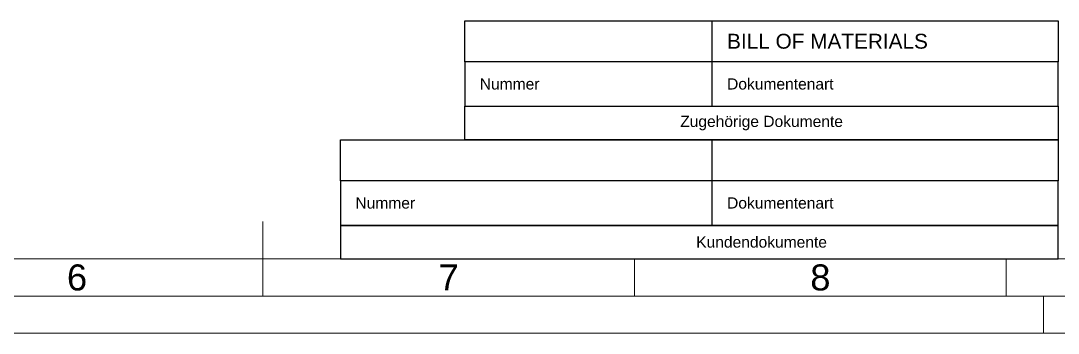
# Paper-space layout 'A2 - Landscape' of a CAD drawing. Header units: millimetres. Extents: x 0 to 594, y 0 to 420.
# Drawn here: x 264.4 to 404, y 0 to 42 of the extents above; entities that cross this region are included whole.
import ezdxf
from ezdxf.enums import TextEntityAlignment as Align

# ---------------------------------------------------------------- set-up
doc = ezdxf.new("R2010")
doc.units = ezdxf.units.MM
for name, color, linetype, lineweight in [('CDL_FRAME', 7, 'Continuous', 18), ('CDL_FRAME_GREEN', 3, 'Continuous', 18), ('CDL_FRAME_RED', 1, 'Continuous', 18), ('CDL_FRAME_YELLOW', 2, 'Continuous', 18)]:
    doc.layers.add(name, color=color, linetype=linetype, lineweight=lineweight)
for name, color, linetype in [('CDL_LANGUAGE_DE', 3, 'Continuous'), ('CDL_TITLE_BLOCK', 7, 'Continuous'), ('CDL_TITLE_BLOCK_GREEN', 3, 'Continuous')]:
    doc.layers.add(name, color=color, linetype=linetype)
doc.styles.add('RHI-CD2012', font='arial.ttf', dxfattribs={"height": 3})
doc.styles.add('RHI_BORDER', font='arial.ttf')
doc.styles.add('RHI_HEADER2017-H2', font='arial.ttf', dxfattribs={"height": 2})

# ---------------------------------------------------------------- blocks, each defined once
blk = doc.blocks.new('CDB_Additional Documents - Single line')
at = {"layer": 'CDL_TITLE_BLOCK_GREEN'}
blk.add_line((33.27, 0), (33.27, 5.5), dxfattribs=at)
blk.add_lwpolyline([(0, 5.5), (79.82, 5.5), (79.82, 0), (0, 0)], close=True, dxfattribs=at)
at = {"style": 'RHI_HEADER2017-H2'}
blk.add_attdef('TYPE', text='', height=2, dxfattribs=at).set_placement((35.27, 2.75), align=Align.MIDDLE_LEFT)
at = {"layer": 'CDL_TITLE_BLOCK', "style": 'RHI_HEADER2017-H2'}
blk.add_attdef('NUMBER', text='', height=2, dxfattribs=at).set_placement((2, 2.75), align=Align.MIDDLE_LEFT)
blk = doc.blocks.new('CDB_Customer Documents - Single line')
at = {"layer": 'CDL_TITLE_BLOCK_GREEN'}
blk.add_line((33.27, 0), (33.27, 5.5), dxfattribs=at)
blk.add_lwpolyline([(-16.73, 5.5), (79.82, 5.5), (79.82, 0), (-16.73, 0)], close=True, dxfattribs=at)
at = {"style": 'RHI_HEADER2017-H2'}
blk.add_attdef('TYPE', text='', height=2, dxfattribs=at).set_placement((35.27, 2.75), align=Align.MIDDLE_LEFT)
at = {"layer": 'CDL_TITLE_BLOCK', "style": 'RHI_HEADER2017-H2'}
blk.add_attdef('NUMBER', text='', height=2, dxfattribs=at).set_placement((-14.73, 2.75), align=Align.MIDDLE_LEFT)
blk = doc.blocks.new('CDB_Addintional documents')
at = {"layer": 'CDL_TITLE_BLOCK'}
blk.add_line((-46.55, 4.5), (-46.55, 10.5), dxfattribs=at)
for points in [[(0, 10.5), (-79.82, 10.5), (-79.82, 4.5), (0, 4.5)], [(-79.82, 4.5), (0, 4.5), (0, 0), (-79.82, 0)]]:
    blk.add_lwpolyline(points, close=True, dxfattribs=at)
at = {"layer": 'CDL_LANGUAGE_DE', "char_height": 1.5, "line_spacing_factor": 0.88, "style": 'RHI-CD2012'}
for s, insert, attachment_point in [('Nummer', (-77.82, 7.5), 4), ('Zugehörige Dokumente', (-39.91, 2.25), 5)]:
    blk.add_mtext(s, dxfattribs=dict(at, insert=insert, attachment_point=attachment_point))
at = {"layer": 'CDL_LANGUAGE_DE', "insert": (-44.55, 7.5), "char_height": 1.5, "width": 31.3227, "attachment_point": 4, "style": 'RHI-CD2012'}
blk.add_mtext('Dokumentenart', dxfattribs=at)
blk = doc.blocks.new('CDB_client documents')
at = {"layer": 'CDL_TITLE_BLOCK'}
blk.add_line((-46.55, 4.5), (-46.55, 10.5), dxfattribs=at)
for points in [[(-96.55, 4.5), (0, 4.5), (0, 10.5), (-96.55, 10.5)], [(0, 4.5), (-96.55, 4.5), (-96.55, 0), (0, 0)]]:
    blk.add_lwpolyline(points, close=True, dxfattribs=at)
at = {"layer": 'CDL_LANGUAGE_DE', "char_height": 1.5, "line_spacing_factor": 0.88, "style": 'RHI-CD2012'}
for s, insert, attachment_point in [('Nummer', (-94.55, 7.5), 4), ('Kundendokumente', (-39.91, 2.25), 5)]:
    blk.add_mtext(s, dxfattribs=dict(at, insert=insert, attachment_point=attachment_point))
at = {"layer": 'CDL_LANGUAGE_DE', "insert": (-44.55, 7.5), "char_height": 1.5, "width": 31.3227, "attachment_point": 4, "style": 'RHI-CD2012'}
blk.add_mtext('Dokumentenart', dxfattribs=at)
blk = doc.blocks.new('LANDSCAPE_DINA2_FRAME_REV03_ISO5457')
at = {"layer": 'CDL_FRAME', "linetype": 'Continuous'}
for p, q in [((297, 5), (297, 15)), ((20, 10), (584, 10))]:
    blk.add_line(p, q, dxfattribs=at)
at = {"layer": 'CDL_FRAME_GREEN', "linetype": 'Continuous'}
for p, q in [((402, 0), (402, 5)), ((0, 0), (594, 0))]:
    blk.add_line(p, q, dxfattribs=at)
at = {"layer": 'CDL_FRAME_RED', "linetype": 'Continuous'}
blk.add_line((15, 5), (589, 5), dxfattribs=at)
at = {"layer": 'CDL_FRAME_YELLOW', "linetype": 'Continuous'}
for p, q in [((347, 5), (347, 10)), ((397, 5), (397, 10))]:
    blk.add_line(p, q, dxfattribs=at)
at = {"layer": 'CDL_FRAME_GREEN', "linetype": 'Continuous', "style": 'RHI_BORDER'}
for s, p in [('6', (272, 7.5)), ('7', (322, 7.5)), ('8', (372, 7.5))]:
    blk.add_text(s, height=3.5, dxfattribs=at).set_placement(p, align=Align.MIDDLE_CENTER)

psp = doc.layouts.new('A2 - Landscape')

# ---------------------------------------------------------------- block references
at = {"layer": 'CDL_TITLE_BLOCK', "lineweight": 0}
psp.add_blockref('LANDSCAPE_DINA2_FRAME_REV03_ISO5457', (0, 0), dxfattribs=at)
at = {"layer": 'CDL_TITLE_BLOCK'}
psp.add_blockref('CDB_Additional Documents - Single line', (324.18, 36.5), dxfattribs=at).add_auto_attribs({'TYPE': 'BILL OF MATERIALS'})
for name, p in [('CDB_Addintional documents', (404, 26)), ('CDB_Customer Documents - Single line', (324.18, 20.5)), ('CDB_client documents', (404, 10))]:
    psp.add_blockref(name, p, dxfattribs=at)

doc.saveas('drawing.dxf')
